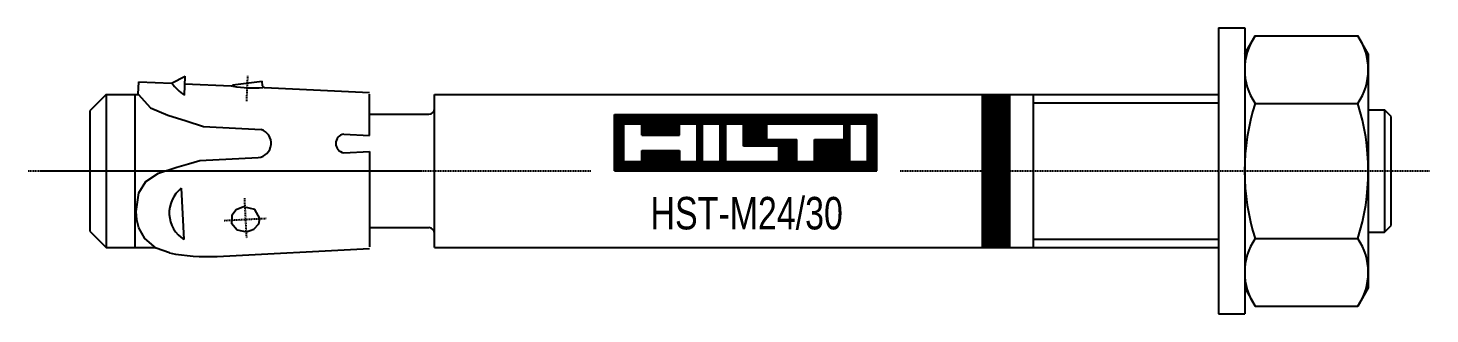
# Model space of a CAD drawing. Header units: millimetres. Extents: x 296 to 4896, y 152 to 3333.
# Drawn here: x 3535.8 to 3751.3, y 610.4 to 654.4 of the extents above; entities that cross this region are included whole.
import ezdxf
from ezdxf.enums import TextEntityAlignment as Align

# ---------------------------------------------------------------- set-up
doc = ezdxf.new("R2010")
doc.units = ezdxf.units.MM
doc.linetypes.add('DASHED', pattern=[0.25, 0.15625, -0.09375])
for name, color, linetype in [('1', 1, 'DASHED'), ('10', 1, 'Continuous'), ('2', 3, 'Continuous'), ('3', 4, 'Continuous'), ('4', 2, 'Continuous'), ('950', 3, 'Continuous'), ('951', 1, 'Continuous')]:
    doc.layers.add(name, color=color, linetype=linetype)
doc.styles.get("Standard").update_dxf_attribs({"font": 'arial.ttf'})

# ---------------------------------------------------------------- blocks, each defined once
blk = doc.blocks.new('HST-M24-30')
at = {"layer": '1'}
for p, q in [((-175.88, 10.74), (-175.7, 14.64)), ((-209.48, 0), (-122.92, 0)), ((-207.64, 0), (-148.89, 0)), ((-75.47, 0), (5.97, 0)), ((-176.24, -4.19), (-175.92, -10.36)), ((-179.32, -7.61), (-172.9, -7.28))]:
    blk.add_line(p, q, dxfattribs=at)
at = {"layer": '1', "linetype": 'Continuous'}
blk.add_arc((-175.01, 27.72), 14.95, 258.4927, 276.2076, dxfattribs=at)
at = {"layer": '10'}
for p, q in [((-119.35, 0), (-119.35, 8.68)), ((-119.35, 8.68), (-79.03, 8.68)), ((-119.27, 8.68), (-119.27, 0)), ((-119.12, 0), (-119.12, 8.68)), ((-118.98, 8.68), (-118.98, 0)), ((-118.83, 0), (-118.83, 8.68)), ((-118.69, 8.68), (-118.69, 0)), ((-118.55, 0), (-118.55, 8.68)), ((-118.4, 8.68), (-118.4, 0)), ((-118.26, 0), (-118.26, 8.68)), ((-118.11, 8.68), (-118.11, 0)), ((-117.97, 0), (-117.97, 8.68)), ((-117.82, 8.68), (-117.82, 7.23)), ((-117.68, 7.23), (-117.68, 8.68)), ((-117.53, 8.68), (-117.53, 7.23)), ((-117.39, 7.23), (-117.39, 8.68)), ((-117.24, 8.68), (-117.24, 7.23)), ((-117.1, 7.23), (-117.1, 8.68)), ((-116.95, 8.68), (-116.95, 7.23)), ((-116.81, 7.23), (-116.81, 8.68)), ((-116.67, 8.68), (-116.67, 7.23)), ((-116.52, 7.23), (-116.52, 8.68)), ((-116.38, 8.68), (-116.38, 7.23)), ((-116.23, 7.23), (-116.23, 8.68)), ((-116.09, 8.68), (-116.09, 7.23)), ((-115.94, 7.23), (-115.94, 8.68)), ((-115.8, 8.68), (-115.8, 7.23)), ((-115.65, 7.23), (-115.65, 8.68)), ((-115.51, 8.68), (-115.51, 7.23)), ((-115.36, 7.23), (-115.36, 8.68)), ((-115.22, 8.68), (-115.22, 7.23)), ((-115.07, 5.53), (-115.07, 8.68)), ((-114.93, 8.68), (-114.93, 5.53)), ((-114.79, 5.53), (-114.79, 8.68)), ((-114.64, 8.68), (-114.64, 5.53)), ((-114.5, 5.53), (-114.5, 8.68)), ((-114.35, 8.68), (-114.35, 5.53)), ((-114.21, 5.53), (-114.21, 8.68)), ((-114.06, 8.68), (-114.06, 5.53)), ((-113.92, 5.53), (-113.92, 8.68)), ((-113.77, 8.68), (-113.77, 5.53)), ((-113.63, 5.53), (-113.63, 8.68)), ((-113.48, 8.68), (-113.48, 5.53)), ((-113.34, 5.53), (-113.34, 8.68)), ((-113.19, 8.68), (-113.19, 5.53)), ((-113.05, 5.53), (-113.05, 8.68)), ((-112.91, 8.68), (-112.91, 5.53)), ((-112.76, 5.53), (-112.76, 8.68)), ((-112.62, 8.68), (-112.62, 5.53)), ((-112.47, 5.53), (-112.47, 8.68)), ((-112.33, 8.68), (-112.33, 5.53)), ((-112.18, 5.53), (-112.18, 8.68)), ((-112.04, 8.68), (-112.04, 5.53)), ((-111.89, 5.53), (-111.89, 8.68)), ((-111.75, 8.68), (-111.75, 5.53)), ((-111.6, 5.53), (-111.6, 8.68)), ((-111.46, 8.68), (-111.46, 5.53)), ((-111.31, 5.53), (-111.31, 8.68)), ((-111.17, 8.68), (-111.17, 5.53)), ((-111.03, 5.53), (-111.03, 8.68)), ((-110.88, 8.68), (-110.88, 5.53)), ((-110.74, 5.53), (-110.74, 8.68)), ((-110.59, 8.68), (-110.59, 5.53)), ((-110.45, 5.53), (-110.45, 8.68)), ((-110.3, 8.68), (-110.3, 5.53)), ((-110.16, 5.53), (-110.16, 8.68)), ((-110.01, 8.68), (-110.01, 5.53)), ((-109.87, 5.53), (-109.87, 8.68)), ((-109.72, 8.68), (-109.72, 5.53)), ((-109.58, 5.53), (-109.58, 8.68)), ((-109.43, 8.68), (-109.43, 5.53)), ((-109.29, 7.23), (-109.29, 8.68)), ((-109.15, 8.68), (-109.15, 7.23)), ((-109, 7.23), (-109, 8.68)), ((-108.86, 8.68), (-108.86, 7.23)), ((-108.71, 7.23), (-108.71, 8.68)), ((-108.57, 8.68), (-108.57, 7.23)), ((-108.42, 7.23), (-108.42, 8.68)), ((-108.28, 8.68), (-108.28, 7.23)), ((-108.13, 7.23), (-108.13, 8.68)), ((-107.99, 8.68), (-107.99, 7.23)), ((-107.84, 7.23), (-107.84, 8.68)), ((-107.7, 8.68), (-107.7, 7.23)), ((-107.55, 7.23), (-107.55, 8.68)), ((-107.41, 8.68), (-107.41, 7.23)), ((-107.27, 7.23), (-107.27, 8.68)), ((-107.12, 8.68), (-107.12, 7.23)), ((-106.98, 7.23), (-106.98, 8.68)), ((-106.83, 8.68), (-106.83, 7.23)), ((-106.69, 7.23), (-106.69, 8.68)), ((-106.54, 8.68), (-106.54, 0)), ((-106.4, 0), (-106.4, 8.68)), ((-106.25, 8.68), (-106.25, 0)), ((-106.11, 0), (-106.11, 8.68)), ((-105.96, 8.68), (-105.96, 0)), ((-105.82, 7.23), (-105.82, 8.68)), ((-105.67, 8.68), (-105.67, 7.23)), ((-105.53, 7.23), (-105.53, 8.68)), ((-105.39, 8.68), (-105.39, 7.23)), ((-105.24, 7.23), (-105.24, 8.68)), ((-105.1, 8.68), (-105.1, 7.23)), ((-104.95, 7.23), (-104.95, 8.68)), ((-104.81, 8.68), (-104.81, 7.23)), ((-104.66, 7.23), (-104.66, 8.68)), ((-104.52, 8.68), (-104.52, 7.23)), ((-104.37, 7.23), (-104.37, 8.68)), ((-104.23, 8.68), (-104.23, 7.23)), ((-104.08, 7.23), (-104.08, 8.68)), ((-103.94, 8.68), (-103.94, 7.23)), ((-103.79, 7.23), (-103.79, 8.68)), ((-103.65, 8.68), (-103.65, 7.23)), ((-103.51, 7.23), (-103.51, 8.68)), ((-103.36, 8.68), (-103.36, 7.23)), ((-103.22, 7.23), (-103.22, 8.68)), ((-103.07, 8.68), (-103.07, 0)), ((-102.93, 0), (-102.93, 8.68)), ((-102.78, 8.68), (-102.78, 0)), ((-102.64, 0), (-102.64, 8.68)), ((-102.49, 8.68), (-102.49, 0)), ((-102.35, 0), (-102.35, 8.68)), ((-102.2, 8.68), (-102.2, 7.23)), ((-102.06, 7.23), (-102.06, 8.68)), ((-101.91, 8.68), (-101.91, 7.23)), ((-101.77, 7.23), (-101.77, 8.68)), ((-101.63, 8.68), (-101.63, 7.23)), ((-101.48, 7.23), (-101.48, 8.68)), ((-101.34, 8.68), (-101.34, 7.23)), ((-101.19, 7.23), (-101.19, 8.68)), ((-101.05, 8.68), (-101.05, 7.23)), ((-100.9, 7.23), (-100.9, 8.68)), ((-100.76, 8.68), (-100.76, 7.23)), ((-100.61, 7.23), (-100.61, 8.68)), ((-100.47, 8.68), (-100.47, 7.23)), ((-100.32, 7.23), (-100.32, 8.68)), ((-100.18, 8.68), (-100.18, 7.23)), ((-100.03, 7.23), (-100.03, 8.68)), ((-99.89, 8.68), (-99.89, 7.23)), ((-99.75, 7.23), (-99.75, 8.68)), ((-99.6, 8.68), (-99.6, 7.23)), ((-99.46, 3.83), (-99.46, 8.68)), ((-99.31, 8.68), (-99.31, 3.83)), ((-99.17, 3.83), (-99.17, 8.68)), ((-99.02, 8.68), (-99.02, 3.83)), ((-98.88, 3.83), (-98.88, 8.68)), ((-98.73, 8.68), (-98.73, 3.83)), ((-98.59, 3.83), (-98.59, 8.68)), ((-98.44, 8.68), (-98.44, 3.83)), ((-98.3, 3.83), (-98.3, 8.68)), ((-98.15, 8.68), (-98.15, 3.83)), ((-98.01, 3.83), (-98.01, 8.68)), ((-97.87, 8.68), (-97.87, 3.83)), ((-97.72, 3.83), (-97.72, 8.68)), ((-97.58, 8.68), (-97.58, 3.83)), ((-97.43, 3.83), (-97.43, 8.68)), ((-97.29, 8.68), (-97.29, 3.83)), ((-97.14, 3.83), (-97.14, 8.68)), ((-97, 8.68), (-97, 3.83)), ((-96.85, 3.83), (-96.85, 8.68)), ((-96.71, 8.68), (-96.71, 3.83)), ((-96.56, 3.83), (-96.56, 8.68)), ((-96.42, 8.68), (-96.42, 3.83)), ((-96.27, 3.83), (-96.27, 8.68)), ((-96.13, 8.68), (-96.13, 3.83)), ((-95.99, 3.83), (-95.99, 8.68)), ((-95.84, 8.68), (-95.84, 7.23)), ((-95.7, 7.23), (-95.7, 8.68)), ((-95.55, 8.68), (-95.55, 7.23)), ((-95.41, 7.23), (-95.41, 8.68)), ((-95.26, 8.68), (-95.26, 7.23)), ((-95.12, 7.23), (-95.12, 8.68)), ((-94.97, 8.68), (-94.97, 7.23)), ((-94.83, 7.23), (-94.83, 8.68)), ((-94.68, 8.68), (-94.68, 7.23)), ((-94.54, 7.23), (-94.54, 8.68)), ((-94.39, 8.68), (-94.39, 7.23)), ((-94.25, 7.23), (-94.25, 8.68)), ((-94.11, 8.68), (-94.11, 7.23)), ((-93.96, 7.23), (-93.96, 8.68)), ((-93.82, 8.68), (-93.82, 7.23)), ((-93.67, 7.23), (-93.67, 8.68)), ((-93.53, 8.68), (-93.53, 7.23)), ((-93.38, 7.23), (-93.38, 8.68)), ((-93.24, 8.68), (-93.24, 7.23)), ((-93.09, 7.23), (-93.09, 8.68)), ((-92.95, 8.68), (-92.95, 7.23)), ((-92.8, 7.23), (-92.8, 8.68)), ((-92.66, 8.68), (-92.66, 7.23)), ((-92.51, 7.23), (-92.51, 8.68)), ((-92.37, 8.68), (-92.37, 7.23)), ((-92.23, 7.23), (-92.23, 8.68)), ((-92.08, 8.68), (-92.08, 7.23)), ((-91.94, 7.23), (-91.94, 8.68)), ((-91.79, 8.68), (-91.79, 7.23)), ((-91.65, 7.23), (-91.65, 8.68)), ((-91.5, 8.68), (-91.5, 7.23)), ((-91.36, 7.23), (-91.36, 8.68)), ((-91.21, 8.68), (-91.21, 7.23)), ((-91.07, 7.23), (-91.07, 8.68)), ((-90.92, 8.68), (-90.92, 7.23)), ((-90.78, 7.23), (-90.78, 8.68)), ((-90.63, 8.68), (-90.63, 7.23)), ((-90.49, 7.23), (-90.49, 8.68)), ((-90.35, 8.68), (-90.35, 7.23)), ((-90.2, 7.23), (-90.2, 8.68)), ((-90.06, 8.68), (-90.06, 7.23)), ((-89.91, 7.23), (-89.91, 8.68)), ((-89.77, 8.68), (-89.77, 7.23)), ((-89.62, 7.23), (-89.62, 8.68)), ((-89.48, 8.68), (-89.48, 7.23)), ((-89.33, 7.23), (-89.33, 8.68)), ((-89.19, 8.68), (-89.19, 7.23)), ((-89.04, 7.23), (-89.04, 8.68)), ((-88.9, 8.68), (-88.9, 7.23)), ((-88.75, 7.23), (-88.75, 8.68)), ((-88.61, 8.68), (-88.61, 7.23)), ((-88.47, 7.23), (-88.47, 8.68)), ((-88.32, 8.68), (-88.32, 7.23)), ((-88.18, 7.23), (-88.18, 8.68)), ((-88.03, 8.68), (-88.03, 7.23)), ((-87.89, 7.23), (-87.89, 8.68)), ((-87.74, 8.68), (-87.74, 7.23)), ((-87.6, 7.23), (-87.6, 8.68)), ((-87.45, 8.68), (-87.45, 7.23)), ((-87.31, 7.23), (-87.31, 8.68)), ((-87.16, 8.68), (-87.16, 7.23)), ((-87.02, 7.23), (-87.02, 8.68)), ((-86.87, 8.68), (-86.87, 7.23)), ((-86.73, 7.23), (-86.73, 8.68)), ((-86.59, 8.68), (-86.59, 7.23)), ((-86.44, 7.23), (-86.44, 8.68)), ((-86.3, 8.68), (-86.3, 7.23)), ((-86.15, 7.23), (-86.15, 8.68)), ((-86.01, 8.68), (-86.01, 7.23)), ((-85.86, 7.23), (-85.86, 8.68)), ((-85.72, 8.68), (-85.72, 7.23)), ((-85.57, 7.23), (-85.57, 8.68)), ((-85.43, 8.68), (-85.43, 7.23)), ((-85.28, 7.23), (-85.28, 8.68)), ((-85.14, 8.68), (-85.14, 7.23)), ((-84.99, 7.23), (-84.99, 8.68)), ((-84.85, 8.68), (-84.85, 7.23)), ((-84.71, 7.23), (-84.71, 8.68)), ((-84.56, 8.68), (-84.56, 7.23)), ((-84.42, 7.23), (-84.42, 8.68)), ((-84.27, 8.68), (-84.27, 7.23)), ((-84.13, 7.23), (-84.13, 8.68)), ((-83.98, 8.68), (-83.98, 0)), ((-83.84, 0), (-83.84, 8.68)), ((-83.69, 8.68), (-83.69, 0)), ((-83.55, 0), (-83.55, 8.68)), ((-83.4, 8.68), (-83.4, 0)), ((-83.26, 0), (-83.26, 8.68)), ((-83.11, 8.68), (-83.11, 7.23)), ((-82.97, 7.23), (-82.97, 8.68)), ((-82.83, 8.68), (-82.83, 7.23)), ((-82.68, 7.23), (-82.68, 8.68)), ((-82.54, 8.68), (-82.54, 7.23)), ((-82.39, 7.23), (-82.39, 8.68)), ((-82.25, 8.68), (-82.25, 7.23)), ((-82.1, 7.23), (-82.1, 8.68)), ((-81.96, 8.68), (-81.96, 7.23)), ((-81.81, 7.23), (-81.81, 8.68)), ((-81.67, 8.68), (-81.67, 7.23)), ((-81.52, 7.23), (-81.52, 8.68)), ((-81.38, 8.68), (-81.38, 7.23)), ((-81.23, 7.23), (-81.23, 8.68)), ((-81.09, 8.68), (-81.09, 7.23)), ((-80.95, 7.23), (-80.95, 8.68)), ((-80.8, 8.68), (-80.8, 7.23)), ((-80.66, 7.23), (-80.66, 8.68)), ((-80.51, 8.68), (-80.51, 7.23)), ((-80.37, 0), (-80.37, 8.68)), ((-80.22, 8.68), (-80.22, 0)), ((-80.08, 0), (-80.08, 8.68)), ((-79.93, 8.68), (-79.93, 0)), ((-79.79, 0), (-79.79, 8.68)), ((-79.64, 8.68), (-79.64, 0)), ((-79.5, 0), (-79.5, 8.68)), ((-79.35, 8.68), (-79.35, 0)), ((-79.21, 0), (-79.21, 8.68)), ((-79.07, 8.68), (-79.07, 0)), ((-79.03, 0), (-79.03, 8.68)), ((-117.9, 1.45), (-117.9, 7.23)), ((-117.9, 7.23), (-115.18, 7.23)), ((-115.18, 5.53), (-115.18, 7.23)), ((-109.39, 7.23), (-106.67, 7.23)), ((-109.39, 5.53), (-109.39, 7.23)), ((-106.67, 1.45), (-106.67, 7.23)), ((-105.82, 7.23), (-103.1, 7.23)), ((-105.82, 1.45), (-105.82, 7.23)), ((-103.1, 1.45), (-103.1, 7.23)), ((-102.25, 7.23), (-99.53, 7.23)), ((-102.25, 1.45), (-102.25, 7.23)), ((-99.53, 3.83), (-99.53, 7.23)), ((-95.95, 7.23), (-84.04, 7.23)), ((-95.95, 4.85), (-95.95, 7.23)), ((-84.04, 4.85), (-84.04, 7.23)), ((-83.19, 7.23), (-80.47, 7.23)), ((-83.19, 1.45), (-83.19, 7.23)), ((-80.47, 1.45), (-80.47, 7.23)), ((-115.18, 5.53), (-109.39, 5.53)), ((-95.95, 4.85), (-91.36, 4.85)), ((-95.84, 4.85), (-95.84, 3.83)), ((-95.7, 3.83), (-95.7, 4.85)), ((-95.55, 4.85), (-95.55, 3.83)), ((-95.41, 3.83), (-95.41, 4.85)), ((-95.26, 4.85), (-95.26, 3.83)), ((-95.12, 3.83), (-95.12, 4.85)), ((-94.97, 4.85), (-94.97, 3.83)), ((-94.83, 3.83), (-94.83, 4.85)), ((-94.68, 4.85), (-94.68, 3.83)), ((-94.54, 3.83), (-94.54, 4.85)), ((-94.39, 4.85), (-94.39, 3.83)), ((-94.25, 3.83), (-94.25, 4.85)), ((-94.11, 4.85), (-94.11, 3.83)), ((-93.96, 0), (-93.96, 4.85)), ((-93.82, 4.85), (-93.82, 0)), ((-93.67, 0), (-93.67, 4.85)), ((-93.53, 4.85), (-93.53, 0)), ((-93.38, 0), (-93.38, 4.85)), ((-93.24, 4.85), (-93.24, 0)), ((-93.09, 0), (-93.09, 4.85)), ((-92.95, 4.85), (-92.95, 0)), ((-92.8, 0), (-92.8, 4.85)), ((-92.66, 4.85), (-92.66, 0)), ((-92.51, 0), (-92.51, 4.85)), ((-92.37, 4.85), (-92.37, 0)), ((-92.23, 0), (-92.23, 4.85)), ((-92.08, 4.85), (-92.08, 0)), ((-91.94, 0), (-91.94, 4.85)), ((-91.79, 4.85), (-91.79, 0)), ((-91.65, 0), (-91.65, 4.85)), ((-91.5, 4.85), (-91.5, 0)), ((-91.36, 1.45), (-91.36, 4.85)), ((-88.64, 1.45), (-88.64, 4.85)), ((-88.64, 4.85), (-84.04, 4.85)), ((-88.61, 4.85), (-88.61, 0)), ((-88.47, 0), (-88.47, 4.85)), ((-88.32, 4.85), (-88.32, 0)), ((-88.18, 0), (-88.18, 4.85)), ((-88.03, 4.85), (-88.03, 0)), ((-87.89, 0), (-87.89, 4.85)), ((-87.74, 4.85), (-87.74, 0)), ((-87.6, 0), (-87.6, 4.85)), ((-87.45, 4.85), (-87.45, 0)), ((-87.31, 0), (-87.31, 4.85)), ((-87.16, 4.85), (-87.16, 0)), ((-87.02, 0), (-87.02, 4.85)), ((-86.87, 4.85), (-86.87, 0)), ((-86.73, 0), (-86.73, 4.85)), ((-86.59, 4.85), (-86.59, 0)), ((-86.44, 0), (-86.44, 4.85)), ((-86.3, 4.85), (-86.3, 0)), ((-86.15, 0), (-86.15, 4.85)), ((-86.01, 4.85), (-86.01, 0)), ((-85.86, 0), (-85.86, 4.85)), ((-85.72, 4.85), (-85.72, 0)), ((-85.57, 0), (-85.57, 4.85)), ((-85.43, 4.85), (-85.43, 0)), ((-85.28, 0), (-85.28, 4.85)), ((-85.14, 4.85), (-85.14, 0)), ((-84.99, 0), (-84.99, 4.85)), ((-84.85, 4.85), (-84.85, 0)), ((-84.71, 0), (-84.71, 4.85)), ((-84.56, 4.85), (-84.56, 0)), ((-84.42, 0), (-84.42, 4.85)), ((-84.27, 4.85), (-84.27, 0)), ((-84.13, 0), (-84.13, 4.85)), ((-115.18, 1.45), (-115.18, 3.15)), ((-115.18, 3.15), (-109.39, 3.15)), ((-115.07, 0), (-115.07, 3.15)), ((-114.93, 3.15), (-114.93, 0)), ((-114.79, 0), (-114.79, 3.15)), ((-114.64, 3.15), (-114.64, 0)), ((-114.5, 0), (-114.5, 3.15)), ((-114.35, 3.15), (-114.35, 0)), ((-114.21, 0), (-114.21, 3.15)), ((-114.06, 3.15), (-114.06, 0)), ((-113.92, 0), (-113.92, 3.15)), ((-113.77, 3.15), (-113.77, 0)), ((-113.63, 0), (-113.63, 3.15)), ((-113.48, 3.15), (-113.48, 0)), ((-113.34, 0), (-113.34, 3.15)), ((-113.19, 3.15), (-113.19, 0)), ((-113.05, 0), (-113.05, 3.15)), ((-112.91, 3.15), (-112.91, 0)), ((-112.76, 0), (-112.76, 3.15)), ((-112.62, 3.15), (-112.62, 0)), ((-112.47, 0), (-112.47, 3.15)), ((-112.33, 3.15), (-112.33, 0)), ((-112.18, 0), (-112.18, 3.15)), ((-112.04, 3.15), (-112.04, 0)), ((-111.89, 0), (-111.89, 3.15)), ((-111.75, 3.15), (-111.75, 0)), ((-111.6, 0), (-111.6, 3.15)), ((-111.46, 3.15), (-111.46, 0)), ((-111.31, 0), (-111.31, 3.15)), ((-111.17, 3.15), (-111.17, 0)), ((-111.03, 0), (-111.03, 3.15)), ((-110.88, 3.15), (-110.88, 0)), ((-110.74, 0), (-110.74, 3.15)), ((-110.59, 3.15), (-110.59, 0)), ((-110.45, 0), (-110.45, 3.15)), ((-110.3, 3.15), (-110.3, 0)), ((-110.16, 0), (-110.16, 3.15)), ((-110.01, 3.15), (-110.01, 0)), ((-109.87, 0), (-109.87, 3.15)), ((-109.72, 3.15), (-109.72, 0)), ((-109.58, 0), (-109.58, 3.15)), ((-109.43, 3.15), (-109.43, 0)), ((-109.39, 3.15), (-109.39, 1.45)), ((-94.08, 3.83), (-99.53, 3.83)), ((-94.08, 1.45), (-94.08, 3.83)), ((-119.35, 0), (-79.03, 0)), ((-117.9, 1.45), (-115.18, 1.45)), ((-117.82, 1.45), (-117.82, 0)), ((-117.68, 0), (-117.68, 1.45)), ((-117.53, 1.45), (-117.53, 0)), ((-117.39, 0), (-117.39, 1.45)), ((-117.24, 1.45), (-117.24, 0)), ((-117.1, 0), (-117.1, 1.45)), ((-116.95, 1.45), (-116.95, 0)), ((-116.81, 0), (-116.81, 1.45)), ((-116.67, 1.45), (-116.67, 0)), ((-116.52, 0), (-116.52, 1.45)), ((-116.38, 1.45), (-116.38, 0)), ((-116.23, 0), (-116.23, 1.45)), ((-116.09, 1.45), (-116.09, 0)), ((-115.94, 0), (-115.94, 1.45)), ((-115.8, 1.45), (-115.8, 0)), ((-115.65, 0), (-115.65, 1.45)), ((-115.51, 1.45), (-115.51, 0)), ((-115.36, 0), (-115.36, 1.45)), ((-115.22, 1.45), (-115.22, 0)), ((-109.39, 1.45), (-106.67, 1.45)), ((-109.29, 0), (-109.29, 1.45)), ((-109.15, 1.45), (-109.15, 0)), ((-109, 0), (-109, 1.45)), ((-108.86, 1.45), (-108.86, 0)), ((-108.71, 0), (-108.71, 1.45)), ((-108.57, 1.45), (-108.57, 0)), ((-108.42, 0), (-108.42, 1.45)), ((-108.28, 1.45), (-108.28, 0)), ((-108.13, 0), (-108.13, 1.45)), ((-107.99, 1.45), (-107.99, 0)), ((-107.84, 0), (-107.84, 1.45)), ((-107.7, 1.45), (-107.7, 0)), ((-107.55, 0), (-107.55, 1.45)), ((-107.41, 1.45), (-107.41, 0)), ((-107.27, 0), (-107.27, 1.45)), ((-107.12, 1.45), (-107.12, 0)), ((-106.98, 0), (-106.98, 1.45)), ((-106.83, 1.45), (-106.83, 0)), ((-106.69, 0), (-106.69, 1.45)), ((-105.82, 0), (-105.82, 1.45)), ((-105.82, 1.45), (-103.1, 1.45)), ((-105.67, 1.45), (-105.67, 0)), ((-105.53, 0), (-105.53, 1.45)), ((-105.39, 1.45), (-105.39, 0)), ((-105.24, 0), (-105.24, 1.45)), ((-105.1, 1.45), (-105.1, 0)), ((-104.95, 0), (-104.95, 1.45)), ((-104.81, 1.45), (-104.81, 0)), ((-104.66, 0), (-104.66, 1.45)), ((-104.52, 1.45), (-104.52, 0)), ((-104.37, 0), (-104.37, 1.45)), ((-104.23, 1.45), (-104.23, 0)), ((-104.08, 0), (-104.08, 1.45)), ((-103.94, 1.45), (-103.94, 0)), ((-103.79, 0), (-103.79, 1.45)), ((-103.65, 1.45), (-103.65, 0)), ((-103.51, 0), (-103.51, 1.45)), ((-103.36, 1.45), (-103.36, 0)), ((-103.22, 0), (-103.22, 1.45)), ((-102.25, 1.45), (-94.08, 1.45)), ((-102.2, 1.45), (-102.2, 0)), ((-102.06, 0), (-102.06, 1.45)), ((-101.91, 1.45), (-101.91, 0)), ((-101.77, 0), (-101.77, 1.45)), ((-101.63, 1.45), (-101.63, 0)), ((-101.48, 0), (-101.48, 1.45)), ((-101.34, 1.45), (-101.34, 0)), ((-101.19, 0), (-101.19, 1.45)), ((-101.05, 1.45), (-101.05, 0)), ((-100.9, 0), (-100.9, 1.45)), ((-100.76, 1.45), (-100.76, 0)), ((-100.61, 0), (-100.61, 1.45)), ((-100.47, 1.45), (-100.47, 0)), ((-100.32, 0), (-100.32, 1.45)), ((-100.18, 1.45), (-100.18, 0)), ((-100.03, 0), (-100.03, 1.45)), ((-99.89, 1.45), (-99.89, 0)), ((-99.75, 0), (-99.75, 1.45)), ((-99.6, 1.45), (-99.6, 0)), ((-99.46, 0), (-99.46, 1.45)), ((-99.31, 1.45), (-99.31, 0)), ((-99.17, 0), (-99.17, 1.45)), ((-99.02, 1.45), (-99.02, 0)), ((-98.88, 0), (-98.88, 1.45)), ((-98.73, 1.45), (-98.73, 0)), ((-98.59, 0), (-98.59, 1.45)), ((-98.44, 1.45), (-98.44, 0)), ((-98.3, 0), (-98.3, 1.45)), ((-98.15, 1.45), (-98.15, 0)), ((-98.01, 0), (-98.01, 1.45)), ((-97.87, 1.45), (-97.87, 0)), ((-97.72, 0), (-97.72, 1.45)), ((-97.58, 1.45), (-97.58, 0)), ((-97.43, 0), (-97.43, 1.45)), ((-97.29, 1.45), (-97.29, 0)), ((-97.14, 0), (-97.14, 1.45)), ((-97, 1.45), (-97, 0)), ((-96.85, 0), (-96.85, 1.45)), ((-96.71, 1.45), (-96.71, 0)), ((-96.56, 0), (-96.56, 1.45)), ((-96.42, 1.45), (-96.42, 0)), ((-96.27, 0), (-96.27, 1.45)), ((-96.13, 1.45), (-96.13, 0)), ((-95.99, 0), (-95.99, 1.45)), ((-95.84, 1.45), (-95.84, 0)), ((-95.7, 0), (-95.7, 1.45)), ((-95.55, 1.45), (-95.55, 0)), ((-95.41, 0), (-95.41, 1.45)), ((-95.26, 1.45), (-95.26, 0)), ((-95.12, 0), (-95.12, 1.45)), ((-94.97, 1.45), (-94.97, 0)), ((-94.83, 0), (-94.83, 1.45)), ((-94.68, 1.45), (-94.68, 0)), ((-94.54, 0), (-94.54, 1.45)), ((-94.39, 1.45), (-94.39, 0)), ((-94.25, 0), (-94.25, 1.45)), ((-94.11, 1.45), (-94.11, 0)), ((-91.36, 0), (-91.36, 1.45)), ((-91.36, 1.45), (-88.64, 1.45)), ((-91.21, 1.45), (-91.21, 0)), ((-91.07, 0), (-91.07, 1.45)), ((-90.92, 1.45), (-90.92, 0)), ((-90.78, 0), (-90.78, 1.45)), ((-90.63, 1.45), (-90.63, 0)), ((-90.49, 0), (-90.49, 1.45)), ((-90.35, 1.45), (-90.35, 0)), ((-90.2, 0), (-90.2, 1.45)), ((-90.06, 1.45), (-90.06, 0)), ((-89.91, 0), (-89.91, 1.45)), ((-89.77, 1.45), (-89.77, 0)), ((-89.62, 0), (-89.62, 1.45)), ((-89.48, 1.45), (-89.48, 0)), ((-89.33, 0), (-89.33, 1.45)), ((-89.19, 1.45), (-89.19, 0)), ((-89.04, 0), (-89.04, 1.45)), ((-88.9, 1.45), (-88.9, 0)), ((-88.75, 0), (-88.75, 1.45)), ((-83.19, 1.45), (-80.47, 1.45)), ((-83.11, 1.45), (-83.11, 0)), ((-82.97, 0), (-82.97, 1.45)), ((-82.83, 1.45), (-82.83, 0)), ((-82.68, 0), (-82.68, 1.45)), ((-82.54, 1.45), (-82.54, 0)), ((-82.39, 0), (-82.39, 1.45)), ((-82.25, 1.45), (-82.25, 0)), ((-82.1, 0), (-82.1, 1.45)), ((-81.96, 1.45), (-81.96, 0)), ((-81.81, 0), (-81.81, 1.45)), ((-81.67, 1.45), (-81.67, 0)), ((-81.52, 0), (-81.52, 1.45)), ((-81.38, 1.45), (-81.38, 0)), ((-81.23, 0), (-81.23, 1.45)), ((-81.09, 1.45), (-81.09, 0)), ((-80.95, 0), (-80.95, 1.45)), ((-80.8, 1.45), (-80.8, 0)), ((-80.66, 0), (-80.66, 1.45)), ((-80.51, 1.45), (-80.51, 0))]:
    blk.add_line(p, q, dxfattribs=at)
at = {"layer": '2'}
for p, q in [((-26.51, 22), (-22.51, 22)), ((-26.51, 22), (-26.51, -22)), ((-22.51, 22), (-22.51, -22)), ((-192.56, 11.83), (-192.46, 13.74)), ((-192.46, 13.74), (-187.42, 13.51)), ((-187.42, 13.51), (-185.32, 14.59)), ((-185.46, 11.66), (-185.32, 14.59)), ((-185.38, 13.41), (-178.27, 13.08)), ((-177.99, 13.25), (-173.52, 13.83)), ((-173.43, 13.1), (-173.52, 13.83)), ((-197.5, 11.75), (-200, 9.25)), ((-197.5, 11.75), (-192.51, 11.75)), ((-197.5, 11.75), (-197.5, -11.75)), ((-193.03, -11.75), (-193.03, 11.75)), ((-173.15, 12.85), (-157.02, 12.1)), ((-157.02, 5.47), (-157.02, 11.82)), ((-147, 11.75), (-26.51, 11.75)), ((-147, -11.75), (-147, 11.75)), ((-62.82, -11.75), (-62.82, 11.75)), ((-58.6, -11.75), (-58.6, 11.75)), ((-55, 11.75), (-55, -11.75)), ((-200, 9.25), (-200, -9.25)), ((-157.02, 8.72), (-147.9, 8.72)), ((-3.51, 9.4), (-1, 9.4)), ((0, 8.4), (-1, 9.4)), ((-1, 9.4), (-1, -9.4)), ((-182.5, 6.86), (-173.66, 6.39)), ((0, -8.4), (0, 8.4)), ((-160.95, 5.68), (-157.02, 5.47)), ((-160.95, 2.8), (-157.02, 3.01)), ((-157.02, 3.01), (-157.02, -11.65)), ((-183.08, 1.6), (-174.1, 2.07)), ((-185.94, -2.66), (-185.53, -10.52)), ((-1, -9.4), (0, -8.4)), ((-200, -9.25), (-197.5, -11.75)), ((-157.02, -8.72), (-147.9, -8.72)), ((-3.51, -9.4), (-1, -9.4)), ((-197.5, -11.75), (-189.98, -11.75)), ((-180.44, -13.14), (-157.02, -11.91)), ((-147, -11.75), (-26.51, -11.75)), ((-26.51, -22), (-22.51, -22))]:
    blk.add_line(p, q, dxfattribs=at)
for points in [[(-192.56, 11.83), (-190.68, 9.74), (-188.02, 8.57), (-185.2, 7.71), (-182.5, 6.86)], [(-192.86, -6.21), (-192.47, -3.35), (-191.4, -1.63), (-189.43, -0.31), (-186.61, 0.58), (-184.83, 1.08), (-183.08, 1.6)], [(-187.73, -12.61), (-189.81, -11.85), (-191.55, -10.39), (-192.48, -8.77), (-192.75, -7.51), (-192.86, -6.21)]]:
    blk.add_lwpolyline(points, dxfattribs=at)
blk.add_lwpolyline([(-173.86, -7.33), (-174.65, -5.95), (-176.35, -5.54), (-177.5, -5.99), (-178.17, -6.87), (-178.2, -8.01), (-177.35, -9.03), (-175.92, -9.36), (-174.76, -8.97), (-174.02, -8.15)], close=True, dxfattribs=at)
for centre, radius, start, end in [((-178.4, 21.15), 11.82, 220.2631, 233.3507), ((-178.25, 13.38), 0.296, 267.3502, 334.0901), ((-173.14, 13.14), 0.296, 187.3502, 267.3502), ((-147.9, 9.62), 0.901, 270, 0), ((-174.34, 4.28), 2.22, 276.1253, 72.1482), ((-160.74, 4.24), 1.45, 98.5979, 261.4021), ((-182.98, -6.45), 4.81, 128.033, 237.967), ((-147.9, -9.62), 0.901, 0, 90), ((-181.97, 16.19), 29.37, 258.7007, 273)]:
    blk.add_arc(centre, radius, start, end, dxfattribs=at)
at = {"layer": '4'}
for p, q in [((-58.65, 11.75), (-62.82, 7.58)), ((-62.82, 7.72), (-58.79, 11.75)), ((-58.93, 11.75), (-62.82, 7.86)), ((-62.82, 8), (-59.07, 11.75)), ((-59.21, 11.75), (-62.82, 8.14)), ((-62.82, 8.28), (-59.35, 11.75)), ((-59.5, 11.75), (-62.82, 8.42)), ((-62.82, 8.57), (-59.64, 11.75)), ((-59.78, 11.75), (-62.82, 8.71)), ((-62.82, 8.85), (-59.92, 11.75)), ((-60.06, 11.75), (-62.82, 8.99)), ((-62.82, 9.13), (-60.2, 11.75)), ((-60.34, 11.75), (-62.82, 9.27)), ((-62.82, 9.41), (-60.49, 11.75)), ((-60.63, 11.75), (-62.82, 9.56)), ((-62.82, 9.7), (-60.77, 11.75)), ((-60.91, 11.75), (-62.82, 9.84)), ((-62.82, 9.98), (-61.05, 11.75)), ((-61.19, 11.75), (-62.82, 10.12)), ((-62.82, 10.26), (-61.33, 11.75)), ((-61.48, 11.75), (-62.82, 10.4)), ((-62.82, 10.54), (-61.62, 11.75)), ((-61.76, 11.75), (-62.82, 10.69)), ((-62.82, 10.83), (-61.9, 11.75)), ((-62.04, 11.75), (-62.82, 10.97)), ((-62.82, 11.11), (-62.18, 11.75)), ((-62.32, 11.75), (-62.82, 11.25)), ((-62.82, 11.39), (-62.47, 11.75)), ((-62.61, 11.75), (-62.82, 11.53)), ((-62.82, 11.68), (-62.75, 11.75)), ((-62.82, 7.43), (-58.6, 11.65)), ((-58.6, 11.51), (-62.82, 7.29)), ((-62.82, 7.15), (-58.6, 11.37)), ((-58.6, 11.23), (-62.82, 7.01)), ((-62.82, 6.87), (-58.6, 11.09)), ((-58.6, 10.94), (-62.82, 6.73)), ((-62.82, 6.59), (-58.6, 10.8)), ((-58.6, 10.66), (-62.82, 6.44)), ((-62.82, 6.3), (-58.6, 10.52)), ((-58.6, 10.38), (-62.82, 6.16)), ((-62.82, 6.02), (-58.6, 10.24)), ((-58.6, 10.1), (-62.82, 5.88)), ((-62.82, 5.74), (-58.6, 9.95)), ((-58.6, 9.81), (-62.82, 5.6)), ((-62.82, 5.45), (-58.6, 9.67)), ((-58.6, 9.53), (-62.82, 5.31)), ((-62.82, 5.17), (-58.6, 9.39)), ((-58.6, 9.25), (-62.82, 5.03)), ((-62.82, 4.89), (-58.6, 9.11)), ((-58.6, 8.96), (-62.82, 4.75)), ((-62.82, 4.61), (-58.6, 8.82)), ((-58.6, 8.68), (-62.82, 4.46)), ((-62.82, 4.32), (-58.6, 8.54)), ((-58.6, 8.4), (-62.82, 4.18)), ((-62.82, 4.04), (-58.6, 8.26)), ((-58.6, 8.12), (-62.82, 3.9)), ((-62.82, 3.76), (-58.6, 7.97)), ((-58.6, 7.83), (-62.82, 3.62)), ((-62.82, 3.47), (-58.6, 7.69)), ((-58.6, 7.55), (-62.82, 3.33)), ((-62.82, 3.19), (-58.6, 7.41)), ((-58.6, 7.27), (-62.82, 3.05)), ((-62.82, 2.91), (-58.6, 7.13)), ((-58.6, 6.98), (-62.82, 2.77)), ((-62.82, 2.63), (-58.6, 6.84)), ((-58.6, 6.7), (-62.82, 2.48)), ((-62.82, 2.34), (-58.6, 6.56)), ((-58.6, 6.42), (-62.82, 2.2)), ((-62.82, 2.06), (-58.6, 6.28)), ((-58.6, 6.14), (-62.82, 1.92)), ((-62.82, 1.78), (-58.6, 5.99)), ((-58.6, 5.85), (-62.82, 1.64)), ((-62.82, 1.49), (-58.6, 5.71)), ((-58.6, 5.57), (-62.82, 1.35)), ((-62.82, 1.21), (-58.6, 5.43)), ((-58.6, 5.29), (-62.82, 1.07)), ((-62.82, 0.93), (-58.6, 5.15)), ((-58.6, 5), (-62.82, 0.79)), ((-62.82, 0.65), (-58.6, 4.86)), ((-58.6, 4.72), (-62.82, 0.5)), ((-62.82, 0.36), (-58.6, 4.58)), ((-58.6, 4.44), (-62.82, 0.22)), ((-62.82, 0.08), (-58.6, 4.3)), ((-58.6, 4.16), (-62.82, -0.06)), ((-62.82, -0.2), (-58.6, 4.01)), ((-58.6, 3.87), (-62.82, -0.34)), ((-62.82, -0.49), (-58.6, 3.73)), ((-58.6, 3.59), (-62.82, -0.63)), ((-62.82, -0.77), (-58.6, 3.45)), ((-58.6, 3.31), (-62.82, -0.91)), ((-62.82, -1.05), (-58.6, 3.17)), ((-58.6, 3.02), (-62.82, -1.19)), ((-62.82, -1.33), (-58.6, 2.88)), ((-58.6, 2.74), (-62.82, -1.48)), ((-62.82, -1.62), (-58.6, 2.6)), ((-58.6, 2.46), (-62.82, -1.76)), ((-62.82, -1.9), (-58.6, 2.32)), ((-58.6, 2.18), (-62.82, -2.04)), ((-62.82, -2.18), (-58.6, 2.04)), ((-58.6, 1.89), (-62.82, -2.32)), ((-62.82, -2.47), (-58.6, 1.75)), ((-58.6, 1.61), (-62.82, -2.61)), ((-62.82, -2.75), (-58.6, 1.47)), ((-58.6, 1.33), (-62.82, -2.89)), ((-62.82, -3.03), (-58.6, 1.19)), ((-58.6, 1.05), (-62.82, -3.17)), ((-62.82, -3.31), (-58.6, 0.9)), ((-58.6, 0.76), (-62.82, -3.46)), ((-62.82, -3.6), (-58.6, 0.62)), ((-58.6, 0.48), (-62.82, -3.74)), ((-62.82, -3.88), (-58.6, 0.34)), ((-58.6, 0.2), (-62.82, -4.02)), ((-62.82, -4.16), (-58.6, 0.06)), ((-58.6, -0.09), (-62.82, -4.3)), ((-62.82, -4.45), (-58.6, -0.23)), ((-58.6, -0.37), (-62.82, -4.59)), ((-62.82, -4.73), (-58.6, -0.51)), ((-58.6, -0.65), (-62.82, -4.87)), ((-62.82, -5.01), (-58.6, -0.79)), ((-58.6, -0.93), (-62.82, -5.15)), ((-62.82, -5.29), (-58.6, -1.08)), ((-58.6, -1.22), (-62.82, -5.44)), ((-62.82, -5.58), (-58.6, -1.36)), ((-58.6, -1.5), (-62.82, -5.72)), ((-62.82, -5.86), (-58.6, -1.64)), ((-58.6, -1.78), (-62.82, -6)), ((-62.82, -6.14), (-58.6, -1.92)), ((-58.6, -2.07), (-62.82, -6.28)), ((-62.82, -6.43), (-58.6, -2.21)), ((-58.6, -2.35), (-62.82, -6.57)), ((-62.82, -6.71), (-58.6, -2.49)), ((-58.6, -2.63), (-62.82, -6.85)), ((-62.82, -6.99), (-58.6, -2.77)), ((-58.6, -2.91), (-62.82, -7.13)), ((-62.82, -7.27), (-58.6, -3.06)), ((-58.6, -3.2), (-62.82, -7.42)), ((-62.82, -7.56), (-58.6, -3.34)), ((-58.6, -3.48), (-62.82, -7.7)), ((-62.82, -7.84), (-58.6, -3.62)), ((-58.6, -3.76), (-62.82, -7.98)), ((-62.82, -8.12), (-58.6, -3.9)), ((-58.6, -4.05), (-62.82, -8.26)), ((-62.82, -8.41), (-58.6, -4.19)), ((-58.6, -4.33), (-62.82, -8.55)), ((-62.82, -8.69), (-58.6, -4.47)), ((-58.6, -4.61), (-62.82, -8.83)), ((-62.82, -8.97), (-58.6, -4.75)), ((-58.6, -4.89), (-62.82, -9.11)), ((-62.82, -9.25), (-58.6, -5.04)), ((-58.6, -5.18), (-62.82, -9.4)), ((-62.82, -9.54), (-58.6, -5.32)), ((-58.6, -5.46), (-62.82, -9.68)), ((-62.82, -9.82), (-58.6, -5.6)), ((-58.6, -5.74), (-62.82, -9.96)), ((-62.82, -10.1), (-58.6, -5.88)), ((-58.6, -6.03), (-62.82, -10.24)), ((-62.82, -10.39), (-58.6, -6.17)), ((-58.6, -6.31), (-62.82, -10.53)), ((-62.82, -10.67), (-58.6, -6.45)), ((-58.6, -6.59), (-62.82, -10.81)), ((-62.82, -10.95), (-58.6, -6.73)), ((-58.6, -6.87), (-62.82, -11.09)), ((-62.82, -11.23), (-58.6, -7.02)), ((-58.6, -7.16), (-62.82, -11.38)), ((-62.82, -11.52), (-58.6, -7.3)), ((-58.6, -7.44), (-62.82, -11.66)), ((-62.77, -11.75), (-58.6, -7.58)), ((-58.6, -7.72), (-62.63, -11.75)), ((-62.49, -11.75), (-58.6, -7.86)), ((-58.6, -8.01), (-62.35, -11.75)), ((-62.21, -11.75), (-58.6, -8.15)), ((-58.6, -8.29), (-62.06, -11.75)), ((-61.92, -11.75), (-58.6, -8.43)), ((-58.6, -8.57), (-61.78, -11.75)), ((-61.64, -11.75), (-58.6, -8.71)), ((-58.6, -8.85), (-61.5, -11.75)), ((-61.36, -11.75), (-58.6, -9)), ((-58.6, -9.14), (-61.22, -11.75)), ((-61.07, -11.75), (-58.6, -9.28)), ((-58.6, -9.42), (-60.93, -11.75)), ((-60.79, -11.75), (-58.6, -9.56)), ((-58.6, -9.7), (-60.65, -11.75)), ((-60.51, -11.75), (-58.6, -9.84)), ((-58.6, -9.99), (-60.37, -11.75)), ((-60.23, -11.75), (-58.6, -10.13)), ((-58.6, -10.27), (-60.08, -11.75)), ((-59.94, -11.75), (-58.6, -10.41)), ((-58.6, -10.55), (-59.8, -11.75)), ((-59.66, -11.75), (-58.6, -10.69)), ((-58.6, -10.83), (-59.52, -11.75)), ((-59.38, -11.75), (-58.6, -10.98)), ((-58.6, -11.12), (-59.24, -11.75)), ((-59.09, -11.75), (-58.6, -11.26)), ((-58.6, -11.4), (-58.95, -11.75)), ((-58.81, -11.75), (-58.6, -11.54)), ((-58.6, -11.68), (-58.67, -11.75))]:
    blk.add_line(p, q, dxfattribs=at)
at = {"layer": '950'}
for p, q in [((-22.51, 18), (-20.9, 20.79)), ((-20.9, 20.79), (-5.12, 20.79)), ((-3.51, 18), (-5.12, 20.79)), ((-22.51, 18), (-22.51, -18)), ((-3.51, 18), (-3.51, -18)), ((-20.9, 10.4), (-5.12, 10.4)), ((-20.9, -10.39), (-5.12, -10.39)), ((-22.51, -18), (-20.9, -20.79)), ((-3.51, -18), (-5.12, -20.79)), ((-20.9, -20.79), (-5.12, -20.79))]:
    blk.add_line(p, q, dxfattribs=at)
for centre, radius, start, end in [((-13.32, 15.59), 9.19, 145.5615, 214.4385), ((-12.7, 15.59), 9.19, 325.5615, 34.4385), ((11.83, 0), 34.35, 162.383, 197.617), ((-37.86, 0), 34.35, 342.383, 17.617), ((-13.32, -15.59), 9.19, 145.5615, 214.4385), ((-12.7, -15.59), 9.19, 325.5615, 34.4385)]:
    blk.add_arc(centre, radius, start, end, dxfattribs=at)
at = {"layer": '951'}
for p, q in [((-55, 10.5), (-26.51, 10.5)), ((-55, -10.5), (-26.51, -10.5))]:
    blk.add_line(p, q, dxfattribs=at)
at = {"layer": '3', "width": 0.746789}
blk.add_text('HST-M24/30', height=5, dxfattribs=at).set_placement((-99.04, -8.99), align=Align.CENTER)

msp = doc.modelspace()

# ---------------------------------------------------------------- block references
at = {"color": 3}
msp.add_blockref('HST-M24-30', (3745.3, 632.39), dxfattribs=at)

doc.saveas('drawing.dxf')
